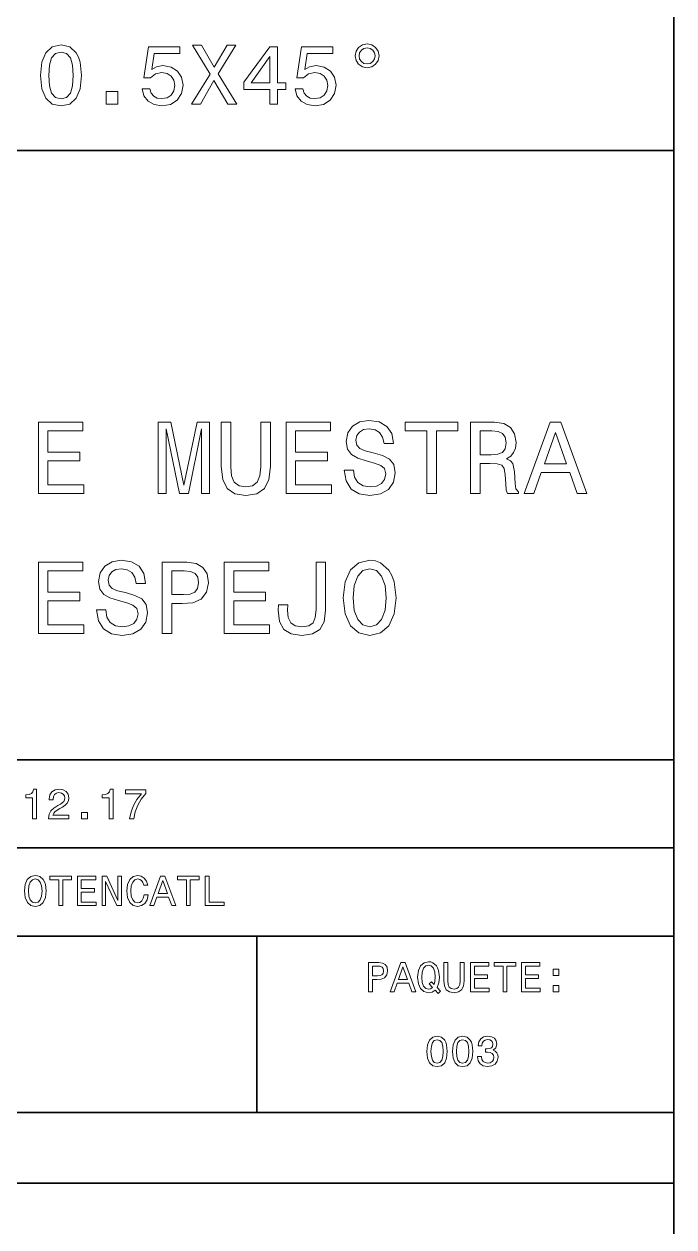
# Model space of a CAD drawing. Extents: x 8 to 588, y 8 to 414.
# Drawn here: x 532.6 to 587.9, y 109.9 to 212.4 of the extents above; entities that cross this region are included whole.
import ezdxf

# ---------------------------------------------------------------- set-up
doc = ezdxf.new("R2010")
doc.units = 0

msp = doc.modelspace()

# ---------------------------------------------------------------- linework, layer by layer
at = {"color": 7, "lineweight": 35}
for p, q in [((587.906921, 7.511779), (587.906921, 413.568542)), ((477.734131, 201.628845), (587.906921, 201.628845)), ((477.734131, 149.734802), (587.906921, 149.734802)), ((477.734131, 142.223022), (587.906921, 142.223022)), ((477.734131, 134.711243), (587.906921, 134.711243)), ((552.391113, 134.711243), (552.391113, 119.687683)), ((477.734131, 119.687683), (587.906921, 119.687683)), ((477.734131, 113.678261), (587.906921, 113.678261))]:
    msp.add_line(p, q, dxfattribs=at)
at = {"color": 7, "lineweight": 13}
for points in [[(533.978516, 208.004837), (534.086792, 206.871933), (534.425903, 206.063751), (534.967102, 205.573074), (535.71759, 205.414322), (536.460815, 205.573074), (537.002014, 206.063751), (537.333923, 206.871933), (537.449402, 208.004837), (537.333923, 209.130524), (537.196838, 209.577911), (537.002014, 209.945923), (536.460815, 210.4366), (535.71759, 210.60257), (534.967102, 210.4366), (534.425903, 209.938705), (534.086792, 209.130524)], [(534.671265, 208.004837), (534.729004, 208.87796), (534.909424, 209.505753), (535.234131, 209.873764), (535.71759, 210.003647), (536.193848, 209.873764), (536.518555, 209.505753), (536.698975, 208.87796), (536.756653, 208.004837), (536.698975, 207.124496), (536.518555, 206.496704), (536.193848, 206.128693), (535.71759, 206.006027), (535.234131, 206.128693), (534.909424, 206.496704), (534.729004, 207.124496)], [(542.616028, 206.864716), (542.77478, 206.27301), (543.128357, 205.811203), (543.647888, 205.522552), (544.311768, 205.414322), (545.040588, 205.544205), (545.610596, 205.897781), (545.971436, 206.460632), (546.108521, 207.18222), (545.98584, 207.853302), (545.639465, 208.380066), (545.098267, 208.719208), (544.398315, 208.841888), (543.857178, 208.755295), (543.438599, 208.517166), (543.640686, 209.866547), (545.83429, 209.866547), (545.83429, 210.458252), (543.157227, 210.458252), (542.760315, 207.802795), (543.337585, 207.802795), (543.756104, 208.141937), (544.2901, 208.264618), (544.751953, 208.185242), (545.10553, 207.95433), (545.329224, 207.600754), (545.408569, 207.146149), (545.329224, 206.691544), (545.098267, 206.337967), (544.74469, 206.114273), (544.2901, 206.034897), (543.907654, 206.085403), (543.611816, 206.251373), (543.395325, 206.511139), (543.287109, 206.864716)], [(546.837341, 205.55864), (547.594971, 205.55864), (548.74231, 207.586319), (549.911316, 205.55864), (550.676208, 205.55864), (549.110352, 208.13472), (550.596802, 210.573715), (549.868042, 210.573715), (548.763977, 208.719208), (547.68158, 210.573715), (546.92395, 210.573715), (548.403198, 208.127502)], [(553.490417, 205.55864), (554.139832, 205.55864), (554.139832, 206.799774), (554.854248, 206.799774), (554.854248, 207.37706), (554.139832, 207.37706), (554.139832, 210.458252), (553.483215, 210.458252), (551.289551, 207.434784), (551.289551, 206.799774), (553.490417, 206.799774)], [(555.647949, 206.864716), (555.806702, 206.27301), (556.160278, 205.811203), (556.679871, 205.522552), (557.34375, 205.414322), (558.07251, 205.544205), (558.642578, 205.897781), (559.003357, 206.460632), (559.140503, 207.18222), (559.017822, 207.853302), (558.671448, 208.380066), (558.130249, 208.719208), (557.430298, 208.841888), (556.889099, 208.755295), (556.470581, 208.517166), (556.672607, 209.866547), (558.866272, 209.866547), (558.866272, 210.458252), (556.189148, 210.458252), (555.792297, 207.802795), (556.369568, 207.802795), (556.788086, 208.141937), (557.322083, 208.264618), (557.783875, 208.185242), (558.137451, 207.95433), (558.361145, 207.600754), (558.440552, 207.146149), (558.361145, 206.691544), (558.130249, 206.337967), (557.776672, 206.114273), (557.322083, 206.034897), (556.939636, 206.085403), (556.643799, 206.251373), (556.427307, 206.511139), (556.319031, 206.864716)], [(561.781494, 210.689163), (561.384644, 210.609787), (561.059937, 210.393311), (560.843445, 210.068588), (560.764038, 209.671722), (560.836243, 209.274841), (561.052734, 208.957336), (561.377441, 208.74086), (561.781494, 208.661484), (562.185608, 208.74086), (562.503113, 208.964554), (562.719604, 209.282059), (562.79895, 209.671722), (562.712341, 210.068588), (562.495911, 210.393311), (562.171143, 210.609787)], [(561.781494, 210.357224), (562.048523, 210.2995), (562.264954, 210.155182), (562.409302, 209.938705), (562.467041, 209.67894), (562.409302, 209.411942), (562.264954, 209.188248), (562.048523, 209.036713), (561.781494, 208.986206), (561.507324, 209.036713), (561.290833, 209.188248), (561.146484, 209.404724), (561.096008, 209.67894), (561.146484, 209.938705), (561.298035, 210.155182), (561.514526, 210.2995)], [(551.895691, 207.37706), (553.490417, 209.621201), (553.490417, 207.37706)], [(539.56366, 205.55864), (540.559448, 205.55864), (540.559448, 206.63382), (539.56366, 206.63382)], [(533.794678, 172.396347), (537.648987, 172.396347), (537.648987, 173.132172), (534.600586, 173.132172), (534.600586, 175.19075), (537.316101, 175.19075), (537.316101, 175.917816), (534.600586, 175.917816), (534.600586, 177.739868), (537.578918, 177.739868), (537.578918, 178.475693), (533.794678, 178.475693)], [(543.99115, 172.396347), (544.665649, 172.396347), (544.665649, 177.91507), (545.804443, 172.396347), (546.5578, 172.396347), (547.687805, 177.91507), (547.687805, 172.396347), (548.371094, 172.396347), (548.371094, 178.475693), (547.302368, 178.475693), (546.181091, 173.114655), (545.068604, 178.475693), (543.99115, 178.475693)], [(549.360962, 174.708954), (549.483582, 173.613968), (549.869019, 172.834335), (550.517273, 172.387589), (551.454529, 172.229904), (552.383118, 172.387589), (553.031311, 172.834335), (553.416748, 173.605209), (553.548157, 174.708954), (553.548157, 178.475693), (552.733521, 178.475693), (552.733521, 174.665161), (552.654663, 173.920563), (552.418152, 173.386215), (552.015198, 173.070862), (551.454529, 172.965744), (550.876404, 173.070862), (550.47345, 173.386215), (550.236938, 173.911804), (550.16687, 174.665161), (550.16687, 178.475693), (549.360962, 178.475693)], [(554.888428, 172.396347), (558.742798, 172.396347), (558.742798, 173.132172), (555.694336, 173.132172), (555.694336, 175.19075), (558.409912, 175.19075), (558.409912, 175.917816), (555.694336, 175.917816), (555.694336, 177.739868), (558.672668, 177.739868), (558.672668, 178.475693), (554.888428, 178.475693)], [(560.617371, 174.402359), (559.820251, 174.402359), (559.995422, 173.473816), (560.433411, 172.790543), (561.10791, 172.37883), (562.018982, 172.229904), (562.921204, 172.370071), (563.595703, 172.755508), (564.024963, 173.35994), (564.182617, 174.157074), (564.05127, 174.875397), (563.68335, 175.339661), (563.087646, 175.646255), (562.290527, 175.874023), (561.607239, 176.040451), (561.160461, 176.23317), (560.906433, 176.513489), (560.827637, 176.951477), (560.906433, 177.345673), (561.134216, 177.643509), (561.484619, 177.844986), (561.96637, 177.91507), (562.45697, 177.827469), (562.842407, 177.590958), (563.096436, 177.196762), (563.219055, 176.662399), (564.016235, 176.662399), (564.016235, 176.679932), (563.876038, 177.503357), (563.464355, 178.116547), (562.816101, 178.501984), (561.940125, 178.633377), (561.151733, 178.501984), (560.538513, 178.134064), (560.144348, 177.564667), (560.004211, 176.828842), (560.118042, 176.171844), (560.450928, 175.725098), (560.976562, 175.427261), (561.694824, 175.199509), (562.404419, 174.998032), (562.938721, 174.805313), (563.262878, 174.524994), (563.376709, 174.069489), (563.271606, 173.605209), (563.000061, 173.254822), (562.588318, 173.035812), (562.054016, 172.965744), (561.458313, 173.062103), (561.002808, 173.342407), (560.713745, 173.797928)], [(566.871948, 172.396347), (567.677856, 172.396347), (567.677856, 177.739868), (569.517395, 177.739868), (569.517395, 178.475693), (565.02356, 178.475693), (565.02356, 177.739868), (566.871948, 177.739868)], [(570.594849, 172.396347), (571.409546, 172.396347), (571.409546, 174.962982), (572.241699, 174.962982), (572.854919, 174.936707), (573.240356, 174.814072), (573.450562, 174.524994), (573.538208, 174.008163), (573.58197, 173.219772), (573.634521, 172.702942), (573.739685, 172.396347), (574.659424, 172.396347), (574.659424, 172.56279), (574.457947, 172.80806), (574.387878, 173.26358), (574.326538, 174.244675), (574.177673, 174.971756), (573.976196, 175.199509), (573.660828, 175.365936), (574.01123, 175.584946), (574.25647, 175.891541), (574.414185, 176.276978), (574.466736, 176.741241), (574.344116, 177.477066), (573.993713, 178.028946), (573.415527, 178.361816), (572.627136, 178.475693), (570.594849, 178.475693)], [(575.158752, 172.396347), (575.964661, 172.396347), (576.604126, 174.183365), (579.03064, 174.183365), (579.670105, 172.396347), (580.49353, 172.396347), (578.268494, 178.484451), (577.375, 178.484451)], [(572.399414, 177.73111), (572.933777, 177.678543), (573.310425, 177.512115), (573.546936, 177.205521), (573.625793, 176.723724), (573.538208, 176.215652), (573.301636, 175.909058), (572.898682, 175.751373), (572.346863, 175.707581), (571.409546, 175.707581), (571.409546, 177.73111)], [(576.88446, 174.927948), (577.821777, 177.608475), (578.759033, 174.927948)], [(533.794678, 160.485596), (537.648987, 160.485596), (537.648987, 161.22142), (534.600586, 161.22142), (534.600586, 163.279999), (537.316101, 163.279999), (537.316101, 164.007065), (534.600586, 164.007065), (534.600586, 165.829117), (537.578918, 165.829117), (537.578918, 166.564941), (533.794678, 166.564941)], [(539.523621, 162.491608), (538.72644, 162.491608), (538.901672, 161.563065), (539.339661, 160.879791), (540.01416, 160.468079), (540.925171, 160.319153), (541.827454, 160.45932), (542.501953, 160.844757), (542.931213, 161.449188), (543.088867, 162.246323), (542.957458, 162.964645), (542.589539, 163.428909), (541.993896, 163.735504), (541.196777, 163.963272), (540.513489, 164.1297), (540.066711, 164.322418), (539.812683, 164.602737), (539.733826, 165.040726), (539.812683, 165.434921), (540.040466, 165.732758), (540.390808, 165.934235), (540.87262, 166.004318), (541.363159, 165.916718), (541.748596, 165.680206), (542.002625, 165.286011), (542.125305, 164.751648), (542.922424, 164.751648), (542.922424, 164.76918), (542.782288, 165.592606), (542.370544, 166.205795), (541.722351, 166.591232), (540.846375, 166.722626), (540.057983, 166.591232), (539.444763, 166.223312), (539.050598, 165.653915), (538.9104, 164.918091), (539.024292, 164.261108), (539.357178, 163.814346), (539.882751, 163.51651), (540.601074, 163.288757), (541.310608, 163.08728), (541.844971, 162.894562), (542.169067, 162.614243), (542.282959, 162.158737), (542.177856, 161.694458), (541.906311, 161.34407), (541.494568, 161.125061), (540.960205, 161.054993), (540.364563, 161.151352), (539.909058, 161.431656), (539.619995, 161.887177)], [(544.332764, 160.485596), (545.138672, 160.485596), (545.138672, 163.052231), (546.032166, 163.052231), (546.934448, 163.096039), (547.652771, 163.402634), (548.117065, 163.998306), (548.274719, 164.812973), (548.1521, 165.566315), (547.801697, 166.118195), (547.223511, 166.451065), (546.43512, 166.564941), (544.332764, 166.564941)], [(549.61499, 160.485596), (553.469299, 160.485596), (553.469299, 161.22142), (550.420898, 161.22142), (550.420898, 163.279999), (553.136475, 163.279999), (553.136475, 164.007065), (550.420898, 164.007065), (550.420898, 165.829117), (553.399231, 165.829117), (553.399231, 166.564941), (549.61499, 166.564941)], [(557.428772, 162.500366), (557.367432, 161.852142), (557.183533, 161.40538), (556.806824, 161.13382), (556.228699, 161.054993), (555.659302, 161.13382), (555.282593, 161.387863), (555.063599, 161.83461), (555.002319, 162.482849), (555.019836, 162.920837), (554.231445, 162.920837), (554.213928, 162.474091), (554.319031, 161.50174), (554.678162, 160.827225), (555.30011, 160.450562), (556.21991, 160.319153), (557.13092, 160.450562), (557.75293, 160.827225), (558.112061, 161.492981), (558.225952, 162.465332), (558.225952, 166.564941), (557.428772, 166.564941)], [(559.750122, 163.525269), (559.907837, 162.158737), (560.363342, 161.151352), (561.072876, 160.529388), (562.001465, 160.319153), (562.921204, 160.529388), (563.639526, 161.151352), (564.086304, 162.158737), (564.252747, 163.525269), (564.086304, 164.883057), (563.893555, 165.434921), (563.639526, 165.890442), (562.921204, 166.51239), (562.483215, 166.670059), (562.001465, 166.731384), (561.064148, 166.51239), (560.354553, 165.8992), (559.907837, 164.891815)], [(560.591064, 163.525269), (560.687439, 164.58522), (560.976562, 165.364838), (561.423279, 165.837875), (562.001465, 166.004318), (562.570801, 165.837875), (563.017578, 165.356079), (563.306641, 164.576462), (563.411743, 163.525269), (563.306641, 162.465332), (563.017578, 161.685699), (562.570801, 161.212662), (562.001465, 161.054993), (561.423279, 161.212662), (560.976562, 161.685699), (560.687439, 162.456573)], [(546.216125, 165.820358), (546.74176, 165.767792), (547.127197, 165.601364), (547.354919, 165.294769), (547.433777, 164.812973), (547.346191, 164.304901), (547.10968, 163.998306), (546.706726, 163.840622), (546.154846, 163.796829), (545.138672, 163.796829), (545.138672, 165.820358)], [(533.302307, 144.713226), (533.630615, 144.713226), (533.630615, 147.235199), (533.385254, 147.235199), (533.320312, 147.015106), (533.19043, 146.867188), (532.992004, 146.780594), (532.717773, 146.751724), (532.717773, 146.49556), (533.302307, 146.49556)], [(534.658875, 144.713226), (536.379883, 144.713226), (536.379883, 145.023514), (535.019714, 145.023514), (535.095459, 145.193085), (535.225342, 145.333801), (535.625793, 145.589966), (535.838684, 145.698196), (536.076843, 145.853348), (536.246399, 146.033737), (536.343811, 146.246613), (536.379883, 146.488342), (536.318542, 146.791412), (536.148987, 147.029541), (535.889221, 147.181076), (535.55365, 147.235199), (535.207275, 147.173859), (534.943909, 147.004288), (534.774353, 146.733688), (534.716614, 146.376495), (534.716614, 146.325989), (535.044922, 146.325989), (535.044922, 146.354843), (535.077393, 146.600189), (535.174805, 146.780594), (535.329956, 146.896042), (535.535645, 146.93573), (535.744873, 146.899658), (535.900024, 146.809448), (536.001038, 146.668747), (536.037109, 146.491959), (536.011902, 146.325989), (535.943298, 146.185272), (535.827881, 146.062607), (535.669128, 145.954361), (535.456238, 145.838913), (535.102661, 145.615219), (534.853699, 145.37709), (534.705811, 145.088455), (534.658875, 144.724045)], [(539.818298, 144.713226), (540.146606, 144.713226), (540.146606, 147.235199), (539.901245, 147.235199), (539.836304, 147.015106), (539.706421, 146.867188), (539.507996, 146.780594), (539.233765, 146.751724), (539.233765, 146.49556), (539.818298, 146.49556)], [(541.553711, 144.713226), (541.918091, 144.713226), (542.03717, 145.308533), (542.24646, 145.864166), (542.542297, 146.380112), (542.928345, 146.863571), (542.928345, 147.16304), (541.210938, 147.16304), (541.210938, 146.834702), (542.58197, 146.834702), (542.18512, 146.347641), (541.88562, 145.838913), (541.676392, 145.297714)], [(537.46228, 144.713226), (537.960205, 144.713226), (537.960205, 145.250809), (537.46228, 145.250809)], [(532.597534, 138.561218), (532.662476, 137.998367), (532.850098, 137.58345), (533.142334, 137.327286), (533.52478, 137.240692), (533.903564, 137.327286), (534.199463, 137.58345), (534.383484, 137.998367), (534.452026, 138.561218), (534.383484, 139.120453), (534.304077, 139.347748), (534.199463, 139.53537), (533.903564, 139.791534), (533.723206, 139.856476), (533.52478, 139.881729), (533.138733, 139.791534), (532.846436, 139.538971), (532.662476, 139.124054)], [(532.943848, 138.561218), (532.983582, 138.997772), (533.1026, 139.318878), (533.286621, 139.513718), (533.52478, 139.58226), (533.759277, 139.513718), (533.943298, 139.315277), (534.062317, 138.994171), (534.105652, 138.561218), (534.062317, 138.124649), (533.943298, 137.803543), (533.759277, 137.608704), (533.52478, 137.543762), (533.286621, 137.608704), (533.1026, 137.803543), (532.983582, 138.121048)], [(535.530762, 137.30925), (535.862732, 137.30925), (535.862732, 139.510101), (536.620361, 139.510101), (536.620361, 139.813171), (534.769531, 139.813171), (534.769531, 139.510101), (535.530762, 139.510101)], [(537.111084, 137.30925), (538.698608, 137.30925), (538.698608, 137.61232), (537.442993, 137.61232), (537.442993, 138.46019), (538.561462, 138.46019), (538.561462, 138.759644), (537.442993, 138.759644), (537.442993, 139.510101), (538.669739, 139.510101), (538.669739, 139.813171), (537.111084, 139.813171)], [(539.21814, 137.30925), (539.517578, 137.30925), (539.517578, 139.362183), (540.477295, 137.30925), (540.863342, 137.30925), (540.863342, 139.813171), (540.560303, 139.813171), (540.560303, 137.760239), (539.611389, 139.813171), (539.21814, 139.813171)], [(542.797241, 138.240097), (542.725098, 137.937042), (542.606018, 137.720551), (542.440063, 137.587067), (542.245239, 137.543762), (542.010681, 137.608704), (541.82666, 137.803543), (541.704041, 138.121048), (541.664307, 138.561218), (541.704041, 138.997772), (541.823059, 139.318878), (542.00708, 139.513718), (542.245239, 139.58226), (542.418396, 139.546188), (542.566345, 139.44516), (542.681763, 139.282806), (542.761169, 139.059113), (543.103882, 139.059113), (542.995667, 139.401871), (542.808044, 139.661636), (542.55188, 139.824005), (542.245239, 139.881729), (541.862793, 139.791534), (541.570496, 139.538971), (541.382935, 139.124054), (541.317932, 138.561218), (541.382935, 137.998367), (541.570496, 137.58345), (541.862793, 137.327286), (542.245239, 137.240692), (542.58075, 137.30925), (542.851318, 137.500473), (543.042542, 137.814362), (543.143616, 138.240097)], [(543.287903, 137.30925), (543.619873, 137.30925), (543.88324, 138.045273), (544.882629, 138.045273), (545.145996, 137.30925), (545.485168, 137.30925), (544.568726, 139.816788), (544.200745, 139.816788)], [(543.998657, 138.351944), (544.384705, 139.455994), (544.770752, 138.351944)], [(546.390747, 137.30925), (546.722717, 137.30925), (546.722717, 139.510101), (547.480347, 139.510101), (547.480347, 139.813171), (545.629456, 139.813171), (545.629456, 139.510101), (546.390747, 139.510101)], [(547.996277, 137.30925), (549.605469, 137.30925), (549.605469, 137.61232), (548.328247, 137.61232), (548.328247, 139.813171), (547.996277, 139.813171)], [(561.902039, 129.966217), (562.234009, 129.966217), (562.234009, 131.023346), (562.60199, 131.023346), (562.973633, 131.041397), (563.26947, 131.167664), (563.460693, 131.41301), (563.525635, 131.74855), (563.475098, 132.058838), (563.330811, 132.286133), (563.092651, 132.423233), (562.767944, 132.470139), (561.902039, 132.470139)], [(562.677734, 132.163467), (562.894226, 132.141815), (563.052979, 132.073273), (563.14679, 131.946991), (563.17926, 131.74855), (563.143188, 131.539291), (563.045776, 131.41301), (562.879822, 131.348068), (562.652527, 131.330032), (562.234009, 131.330032), (562.234009, 132.163467)], [(563.738525, 129.966217), (564.070435, 129.966217), (564.333801, 130.70224), (565.333191, 130.70224), (565.596619, 129.966217), (565.93573, 129.966217), (565.019348, 132.473755), (564.651306, 132.473755)], [(567.566528, 130.121353), (567.840759, 129.836334), (568.031982, 130.027557), (567.736145, 130.330627), (567.887634, 130.741928), (567.93457, 131.218185), (567.866028, 131.77742), (567.786621, 132.004715), (567.682007, 132.192337), (567.386169, 132.448502), (567.20575, 132.513443), (567.007324, 132.538696), (566.624878, 132.448502), (566.332642, 132.195938), (566.14502, 131.781021), (566.080078, 131.218185), (566.14502, 130.655334), (566.329041, 130.240417), (566.621277, 129.984253), (567.007324, 129.897659), (567.321228, 129.955399)], [(567.339233, 130.352264), (567.184082, 130.236816), (567.007324, 130.200729), (566.772827, 130.265671), (566.588806, 130.46051), (566.466125, 130.778015), (566.426453, 131.218185), (566.466125, 131.654739), (566.585205, 131.975845), (566.769165, 132.170685), (567.007324, 132.239227), (567.241821, 132.170685), (567.425842, 131.972244), (567.544922, 131.651138), (567.588196, 131.218185), (567.555725, 130.842957), (567.487183, 130.586792), (567.252686, 130.832123), (567.0578, 130.648117)], [(568.317017, 130.918716), (568.367493, 130.467728), (568.526245, 130.146622), (568.793274, 129.962616), (569.179321, 129.897659), (569.561768, 129.962616), (569.828735, 130.146622), (569.987488, 130.464111), (570.041626, 130.918716), (570.041626, 132.470139), (569.706055, 132.470139), (569.706055, 130.900681), (569.673584, 130.594009), (569.576172, 130.373917), (569.410217, 130.244034), (569.179321, 130.200729), (568.941162, 130.244034), (568.775208, 130.373917), (568.677795, 130.590393), (568.648926, 130.900681), (568.648926, 132.470139), (568.317017, 132.470139)], [(570.593628, 129.966217), (572.181152, 129.966217), (572.181152, 130.269287), (570.925537, 130.269287), (570.925537, 131.117157), (572.044006, 131.117157), (572.044006, 131.416611), (570.925537, 131.416611), (570.925537, 132.167068), (572.152283, 132.167068), (572.152283, 132.470139), (570.593628, 132.470139)], [(573.357361, 129.966217), (573.68927, 129.966217), (573.68927, 132.167068), (574.44696, 132.167068), (574.44696, 132.470139), (572.596069, 132.470139), (572.596069, 132.167068), (573.357361, 132.167068)], [(574.937622, 129.966217), (576.525146, 129.966217), (576.525146, 130.269287), (575.269531, 130.269287), (575.269531, 131.117157), (576.388, 131.117157), (576.388, 131.416611), (575.269531, 131.416611), (575.269531, 132.167068), (576.496277, 132.167068), (576.496277, 132.470139), (574.937622, 132.470139)], [(564.44928, 131.008911), (564.835327, 132.112961), (565.221375, 131.008911)], [(577.618347, 131.366104), (578.116211, 131.366104), (578.116211, 131.903687), (577.618347, 131.903687)], [(577.618347, 129.966217), (578.116211, 129.966217), (578.116211, 130.503799), (577.618347, 130.503799)], [(566.874207, 124.895294), (566.928284, 124.328842), (567.0979, 123.924751), (567.368469, 123.679413), (567.743713, 123.600037), (568.115356, 123.679413), (568.385925, 123.924751), (568.55188, 124.328842), (568.609619, 124.895294), (568.55188, 125.458138), (568.483337, 125.681831), (568.385925, 125.865837), (568.115356, 126.111176), (567.743713, 126.19416), (567.368469, 126.111176), (567.0979, 125.862228), (566.928284, 125.458138)], [(569.046204, 124.895294), (569.100281, 124.328842), (569.269897, 123.924751), (569.540466, 123.679413), (569.91571, 123.600037), (570.287354, 123.679413), (570.557922, 123.924751), (570.723877, 124.328842), (570.781616, 124.895294), (570.723877, 125.458138), (570.655334, 125.681831), (570.557922, 125.865837), (570.287354, 126.111176), (569.91571, 126.19416), (569.540466, 126.111176), (569.269897, 125.862228), (569.100281, 125.458138)], [(571.178467, 124.458733), (571.178467, 124.433479), (571.236206, 124.087112), (571.405823, 123.827339), (571.672791, 123.661369), (572.026367, 123.600037), (572.401611, 123.661369), (572.682983, 123.820122), (572.863403, 124.072678), (572.928345, 124.397392), (572.899475, 124.610268), (572.820129, 124.783447), (572.690247, 124.916946), (572.517029, 125.014359), (572.751587, 125.20919), (572.834534, 125.51947), (572.780457, 125.800896), (572.625305, 126.013763), (572.372742, 126.147255), (572.026367, 126.19416), (571.70166, 126.136436), (571.452698, 125.977684), (571.290344, 125.725128), (571.236206, 125.389587), (571.236206, 125.364326), (571.557312, 125.364326), (571.586182, 125.595238), (571.679993, 125.761208), (571.831543, 125.862228), (572.044434, 125.898308), (572.231995, 125.869446), (572.369141, 125.793678), (572.452087, 125.671005), (572.484558, 125.505043), (572.452087, 125.328247), (572.36554, 125.20919), (572.213989, 125.137032), (572.008301, 125.115379), (571.867615, 125.118988), (571.867615, 124.833961), (572.044434, 124.841179), (572.271729, 124.808701), (572.441284, 124.722115), (572.542297, 124.581406), (572.578369, 124.397392), (572.538696, 124.188133), (572.434082, 124.03299), (572.268127, 123.935577), (572.048035, 123.903107), (571.82074, 123.939186), (571.654724, 124.047424), (571.55011, 124.220604), (571.510437, 124.458733)], [(567.220581, 124.895294), (567.249451, 125.331856), (567.3396, 125.645752), (567.501953, 125.829758), (567.743713, 125.894699), (567.981812, 125.829758), (568.144226, 125.645752), (568.234375, 125.331856), (568.263245, 124.895294), (568.234375, 124.455124), (568.144226, 124.141228), (567.981812, 123.957222), (567.743713, 123.895889), (567.501953, 123.957222), (567.3396, 124.141228), (567.249451, 124.455124)], [(569.392578, 124.895294), (569.421387, 125.331856), (569.511597, 125.645752), (569.67395, 125.829758), (569.91571, 125.894699), (570.153809, 125.829758), (570.316162, 125.645752), (570.406372, 125.331856), (570.435242, 124.895294), (570.406372, 124.455124), (570.316162, 124.141228), (570.153809, 123.957222), (569.91571, 123.895889), (569.67395, 123.957222), (569.511597, 124.141228), (569.421387, 124.455124)]]:
    msp.add_lwpolyline(points, close=True, dxfattribs=at)

doc.saveas('drawing.dxf')
